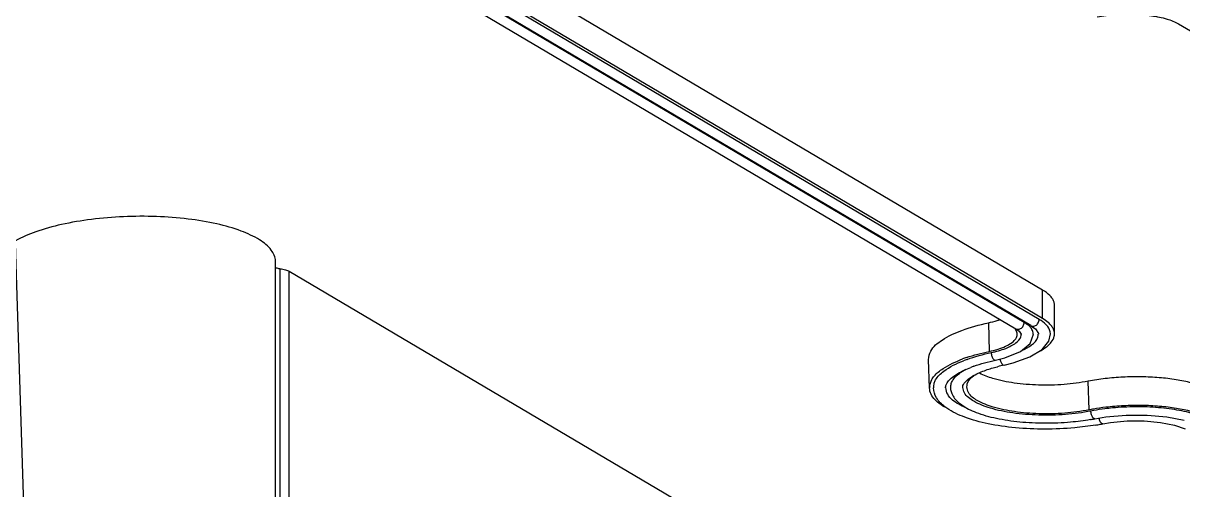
# Model space of a CAD drawing. Header units: millimetres. Extents: x -603 to 1798, y -1840 to -1013.
# Drawn here: x 425.7 to 483.1, y -1631.6 to -1608.4 of the extents above; entities that cross this region are included whole.
import ezdxf

# ---------------------------------------------------------------- set-up
doc = ezdxf.new("R2010")
doc.units = ezdxf.units.MM
doc.header["$MEASUREMENT"] = 0
doc.layers.get('0').update_dxf_attribs({"linetype": 'CONTINUOUS'})

# ---------------------------------------------------------------- blocks, each defined once
blk = doc.blocks.new('*U25')
at = {"color": 7}
for p, q in [((-59.658, 18.051), (-18.798, -6.085)), ((-18.108, 9.442), (-18.112, -6.219)), ((-5.729, 8.485), (-5.226, -7.495)), ((-62.87, -18.356), (-100.067, 3.617)), ((-62.674, 1.533), (-63.199, 1.72)), ((-62.297, 1.121), (-63.155, 1.287)), ((-59.127, 1.462), (-59.505, 1.398)), ((-58.729, 1.214), (-59.274, 1.125)), ((-59.127, 1.462), (-59.126, 1.462)), ((-58.729, 1.214), (-58.728, 1.215)), ((-58.437, 0.775), (-58.399, -0.644)), ((-50.529, -0.305), (-50.479, -1.716)), ((-54.679, -1.554), (-55.508, -1.85)), ((-54.232, -1.445), (-54.679, -1.554)), ((-53.803, -1.687), (-54.268, -1.804)), ((-54.232, -1.445), (-54.232, -1.446)), ((-53.803, -1.687), (-53.803, -1.687)), ((-56.107, -2.215), (-56.44, -2.623)), ((-55.508, -1.85), (-56.107, -2.215)), ((-55.041, -2.12), (-55.512, -2.511)), ((-54.268, -1.804), (-55.041, -2.12)), ((-53.45, -3.54), (-53.488, -2.122)), ((-56.44, -2.623), (-56.525, -2.995)), ((-55.512, -2.511), (-55.676, -2.983)), ((-56.725, -2.992), (-56.725, -4.404)), ((-55.924, -3.006), (-55.926, -2.977)), ((-55.548, -3.4), (-55.552, -3.398)), ((-55.548, -3.4), (-18.351, -25.373)), ((-55.075, -2.981), (-55.076, -2.963)), ((-54.806, -3.248), (-54.81, -3.246)), ((-17.607, -25.222), (-54.806, -3.248)), ((-56.137, -3.748), (-56.133, -5.164)), ((-56.137, -3.748), (-18.94, -25.721)), ((-55.963, -3.712), (-18.765, -25.685)), ((-55.22, -3.56), (-18.023, -25.533)), ((-56.133, -5.164), (-18.936, -27.137)), ((-18.112, -6.219), (-18.112, -6.602))]:
    blk.add_line(p, q, dxfattribs=at)
for points in [[(-59.505, 1.398), (-60.325, 1.322), (-61.171, 1.32), (-61.975, 1.393), (-62.674, 1.533)], [(-59.274, 1.125), (-60.282, 1.035), (-61.316, 1.034), (-62.297, 1.121)], [(-55.552, -3.398), (-55.777, -3.234), (-55.924, -3.006)], [(-54.81, -3.246), (-54.967, -3.134), (-55.075, -2.981)]]:
    blk.add_lwpolyline(points, dxfattribs=at)
for centre, radius, start, end in [((-56.722, -10.847), 12.541, 100.4033, 101.05496), ((-59.274, 1.205), 0.318, 28.84157, 39.87061), ((-56.655, -11.21), 12.911, 99.43933, 100.40169), ((-56.683, -9.255), 10.668, 100.28686, 101.05449), ((-56.641, -9.483), 10.899, 99.84291, 100.28796), ((-60.574, 11.378), 10.742, 277.24508, 280.20761), ((-60.438, 10.599), 9.951, 280.23668, 281.05414), ((-60.43, 10.982), 10.4, 279.80296, 281.05059), ((-52.634, -0.434), 1.07, 29.90962, 36.50934), ((-52.578, -0.4), 1.005, 28.80755, 29.84599), ((-51.326, -0.305), 0.79, 355.46933, 0.00347), ((-54.231, 1.799), 3.115, 298.87202, 300.13338), ((-56.041, 7.05), 8.686, 282.02055, 284.32674), ((-54.799, 4.413), 6.161, 289.6615, 291.13487), ((-54.834, 5.086), 7.241, 289.72448, 291.26788), ((-54.745, 5.136), 7.349, 288.90004, 290.49273), ((-56.199, -2.992), 0.527, 179.98366, 187.7216), ((-54.928, -2.794), 0.801, 223.88229, 228.23403)]:
    blk.add_arc(centre, radius, start, end, dxfattribs=at)
for points, start_tangent, end_tangent in [([(-18.791, 9.957), (-18.795, 1.943), (-18.798, -6.085)], (-0.000417, -1), (-0.000482, -1)), ([(-18.341, 9.443), (-18.342, 7.922), (-18.344, 3.221), (-18.346, -1.492), (-18.348, -6.219)], (-0.000488, -1), (-0.000381, -1)), ([(-58.773, 1.526), (-57.725, 1.66), (-56.246, 1.727), (-54.784, 1.66), (-53.432, 1.462), (-52.273, 1.138), (-51.387, 0.694), (-51.297, 0.629)], (0.986452, 0.164052), (0.797205, -0.603708)), ([(-64.678, 1.298), (-64.166, 1.056), (-63.522, 0.854), (-62.768, 0.7), (-61.934, 0.599), (-61.051, 0.556), (-60.151, 0.571), (-59.269, 0.645), (-58.659, 0.734)], (0.861, -0.508605), (0.985382, 0.170357)), ([(-64.504, 1.333), (-63.821, 1.033), (-62.926, 0.805), (-61.877, 0.665), (-60.745, 0.622), (-59.604, 0.68), (-59.219, 0.722)], (0.861, -0.508605), (0.991948, 0.126649)), ([(-59.126, 1.461), (-59.117, 1.463), (-59.03, 1.409)], (0.95665, 0.29124), (0.64063, -0.76785)), ([(-58.996, 1.359), (-58.958, 1.263)], (0.483013, -0.875613), (0.276625, -0.960978)), ([(-58.958, 1.263), (-58.939, 1.18)], (0.276625, -0.960978), (0.178277, -0.98398)), ([(-58.728, 1.214), (-58.719, 1.216), (-58.632, 1.162), (-58.56, 1.015), (-58.53, 0.833)], (0.95665, 0.29124), (0.018287, -0.999833)), ([(-58.505, 1.256), (-57.523, 1.384), (-56.253, 1.439), (-54.999, 1.378), (-53.842, 1.202), (-52.852, 0.916), (-52.114, 0.53), (-51.774, 0.203)], (0.985278, 0.170958), (0.593997, -0.804467)), ([(-58.53, 0.833), (-57.268, 1.001), (-55.933, 1.032), (-54.652, 0.925), (-53.548, 0.689), (-52.725, 0.346), (-52.263, -0.07), (-52.189, -0.343)], (0.98144, 0.191772), (0.056218, -0.998419)), ([(-58.437, 0.775), (-57.233, 0.935), (-55.959, 0.965), (-54.738, 0.862), (-53.684, 0.637), (-52.9, 0.311), (-52.459, -0.086)], (0.98144, 0.191772), (0.459835, -0.888004)), ([(-52.322, 0.669), (-51.983, 0.498), (-51.43, 0)], (0.911698, -0.410862), (0.459835, -0.888004)), ([(-51.297, 0.629), (-50.877, 0.176)], (0.797205, -0.603708), (0.501703, -0.86504)), ([(-51.289, 0.647), (-50.928, 0.389), (-50.551, -0.158)], (0.86149, -0.507774), (0.213054, -0.97704)), ([(-51.697, 0.084), (-51.579, -0.333)], (0.48185, -0.876253), (0.030646, -0.99953)), ([(-51.43, 0), (-51.341, -0.327)], (0.459835, -0.888004), (0.055572, -0.998455)), ([(-50.877, 0.176), (-50.729, -0.317)], (0.501703, -0.86504), (0.030797, -0.999526)), ([(-64.674, -0.118), (-64.16, -0.362), (-63.512, -0.564), (-62.754, -0.719), (-61.916, -0.82), (-61.028, -0.864), (-60.122, -0.848), (-59.236, -0.774), (-58.399, -0.644)], (0.861, -0.508605), (0.98144, 0.191772)), ([(-58.399, -0.644), (-57.202, -0.485), (-55.937, -0.455), (-54.722, -0.557), (-53.676, -0.781), (-53.012, -1.043)], (0.98144, 0.191772), (0.890218, -0.455536)), ([(-52.404, -0.516), (-52.727, -0.927)], (-0.257832, -0.96619), (-0.792875, -0.609384)), ([(-52.459, -0.086), (-52.388, -0.36)], (0.459835, -0.888004), (0.033414, -0.999442)), ([(-52.388, -0.36), (-52.404, -0.516)], (0.033414, -0.999442), (-0.257832, -0.96619)), ([(-52.18, -0.342), (-52.179, -0.366), (-52.293, -0.599)], (0.07696, -0.997034), (-0.647022, -0.762472)), ([(-51.609, -0.533), (-51.696, -0.721)], (-0.257832, -0.96619), (-0.550302, -0.834966)), ([(-51.59, -0.334), (-51.609, -0.533)], (0.052543, -0.998619), (-0.257832, -0.96619)), ([(-51.344, -0.441), (-51.476, -0.666)], (-0.2889, -0.957359), (-0.642233, -0.766509)), ([(-51.33, -0.326), (-51.329, -0.355), (-51.344, -0.441)], (0.066005, -0.997819), (-0.2889, -0.957359)), ([(-50.765, -0.551), (-50.83, -0.713)], (-0.257832, -0.96619), (-0.481848, -0.876255)), ([(-50.742, -0.318), (-50.765, -0.551)], (0.052337, -0.998629), (-0.257832, -0.96619)), ([(-50.538, -0.367), (-50.644, -0.726), (-50.76, -0.9)], (-0.07852, -0.996913), (-0.632691, -0.774404)), ([(-50.551, -0.158), (-50.535, -0.305)], (0.213054, -0.97704), (0.000555, -1)), ([(-52.726, -0.929), (-53.325, -1.194)], (-0.875656, -0.482935), (-0.941446, -0.337164)), ([(-52.293, -0.599), (-52.667, -0.895)], (-0.647022, -0.762472), (-0.864813, -0.502094)), ([(-51.736, -0.903), (-51.936, -1.03), (-52.578, -1.333)], (-0.812993, -0.582273), (-0.932645, -0.360796)), ([(-51.696, -0.721), (-52.01, -1.036), (-52.331, -1.244)], (-0.550302, -0.834966), (-0.872299, -0.488972)), ([(-50.83, -0.713), (-51.235, -1.141), (-52.207, -1.662)], (-0.481848, -0.876255), (-0.931838, -0.362874)), ([(-50.76, -0.9), (-51.199, -1.27), (-52.173, -1.748)], (-0.632691, -0.774404), (-0.936654, -0.350257)), ([(-51.476, -0.666), (-51.736, -0.903)], (-0.642233, -0.766509), (-0.812993, -0.582273)), ([(-54.119, -1.507), (-54.128, -1.497), (-54.221, -1.444), (-54.232, -1.446)], (-0.637469, 0.770476), (-0.956725, -0.290992)), ([(-54.05, -1.642), (-54.119, -1.507)], (-0.300232, 0.953866), (-0.637469, 0.770476)), ([(-54.026, -1.744), (-54.05, -1.642)], (-0.160526, 0.987032), (-0.300232, 0.953866)), ([(-53.325, -1.194), (-53.892, -1.366)], (-0.941446, -0.337164), (-0.968673, -0.248339)), ([(-52.727, -1.388), (-53.803, -1.687)], (-0.941614, -0.336693), (-0.977882, -0.20916)), ([(-53.589, -2.065), (-53.621, -1.883), (-53.699, -1.738), (-53.792, -1.685), (-53.802, -1.687)], (-0.018287, 0.999833), (-0.95824, -0.285964)), ([(-50.485, -1.716), (-50.593, -2.138), (-51.151, -2.685), (-52.129, -3.165), (-53.45, -3.54)], (0.000555, -1), (-0.977882, -0.20916)), ([(-55.993, -2.133), (-56.241, -2.285), (-56.397, -2.406)], (-0.878327, -0.47806), (-0.755596, -0.655038)), ([(-55.142, -2.178), (-55.588, -2.441)], (-0.908932, -0.416945), (-0.797393, -0.60346)), ([(-53.589, -2.065), (-54.307, -2.275), (-54.813, -2.546), (-55.057, -2.852), (-55.069, -2.962)], (-0.977882, -0.20916), (0.025628, -0.999672)), ([(-53.488, -2.122), (-53.927, -2.236), (-54.297, -2.376), (-54.584, -2.536), (-54.776, -2.711), (-54.858, -2.856)], (-0.977882, -0.20916), (-0.316596, -0.948561)), ([(-52.39, -1.73), (-53.589, -2.065)], (-0.941274, -0.337643), (-0.977882, -0.20916)), ([(-52.365, -1.817), (-53.488, -2.122)], (-0.946027, -0.324088), (-0.977882, -0.20916)), ([(-56.561, -2.575), (-56.713, -2.877), (-56.725, -2.992)], (-0.622073, -0.782959), (-0.00008, -1)), ([(-56.397, -2.406), (-56.421, -2.428), (-56.561, -2.575)], (-0.755596, -0.655038), (-0.622073, -0.782959)), ([(-55.588, -2.441), (-55.901, -2.833), (-55.918, -2.977)], (-0.797393, -0.60346), (0.028391, -0.999597)), ([(-54.858, -2.856), (-54.868, -2.893), (-54.876, -2.974)], (-0.316596, -0.948561), (0.035432, -0.999372)), ([(-56.721, -3.063), (-56.691, -3.181), (-56.615, -3.33), (-56.497, -3.475), (-56.409, -3.557)], (0.13391, -0.990994), (0.759758, -0.650206)), ([(-56.525, -2.995), (-56.387, -3.359), (-56.317, -3.443)], (0.022609, -0.999744), (0.682248, -0.73112)), ([(-56.317, -3.443), (-55.963, -3.712)], (0.682248, -0.73112), (0.861, -0.508605)), ([(-55.553, -3.398), (-55.625, -3.373), (-55.787, -3.406), (-55.916, -3.536), (-55.963, -3.712)], (-0.872443, 0.488716), (0.018287, -0.999833)), ([(-55.668, -2.983), (-55.605, -3.214)], (0.047124, -0.998889), (0.466172, -0.884694)), ([(-55.605, -3.214), (-55.506, -3.349)], (0.466172, -0.884694), (0.692349, -0.721563)), ([(-55.462, -3.391), (-55.22, -3.56)], (0.745111, -0.66694), (0.861, -0.508605)), ([(-55.044, -3.255), (-55.173, -3.384), (-55.22, -3.56)], (-0.875187, -0.483784), (0.018287, -0.999833)), ([(-54.81, -3.246), (-54.882, -3.221), (-55.044, -3.255)], (-0.873037, 0.487654), (-0.875187, -0.483784)), ([(-54.876, -2.974), (-54.875, -2.985), (-54.855, -3.076), (-54.821, -3.148)], (0.035432, -0.999372), (0.515918, -0.856638)), ([(-54.821, -3.148), (-54.809, -3.165), (-54.776, -3.211)], (0.515918, -0.856638), (0.635905, -0.771767)), ([(-56.409, -3.557), (-56.137, -3.748)], (0.759758, -0.650206), (0.861, -0.508605)), ([(-53.45, -3.54), (-53.885, -3.654), (-54.028, -3.702)], (-0.977882, -0.20916), (-0.941038, -0.338302)), ([(-56.725, -4.404), (-56.723, -4.442), (-56.69, -4.594), (-56.614, -4.744), (-56.495, -4.889), (-56.133, -5.164)], (-0.00008, -1), (0.861, -0.508605)), ([(-18.348, -6.219), (-18.607, -6.165), (-18.798, -6.085)], (-0.990087, 0.140455), (-0.861, 0.508605)), ([(-18.179, -6.257), (-18.348, -6.219)], (-0.956308, 0.292361), (-0.990087, 0.140455)), ([(-18.109, -6.284), (-18.179, -6.257)], (-0.892805, 0.450443), (-0.956308, 0.292361)), ([(-18.112, -6.602), (-17.904, -7.142), (-17.326, -7.648), (-16.41, -8.088), (-15.206, -8.44), (-13.78, -8.683), (-12.21, -8.804), (-10.582, -8.798), (-8.986, -8.663), (-7.508, -8.408), (-6.229, -8.046), (-5.223, -7.599)], (0.035818, -0.999358), (0.870637, 0.491926)), ([(-58.846, -18.694), (-59.716, -18.809), (-60.648, -18.832), (-61.534, -18.758), (-62.303, -18.593), (-62.87, -18.356)], (-0.98144, -0.191772), (-0.861, 0.508605))]:
    blk.add_spline(points, degree=3, dxfattribs=dict(at, start_tangent=start_tangent, end_tangent=end_tangent))

msp = doc.modelspace()

# ---------------------------------------------------------------- block references
at = {"rotation": 180}
msp.add_blockref('*U25', (420.062, -1626.835), dxfattribs=at)

doc.saveas('drawing.dxf')
